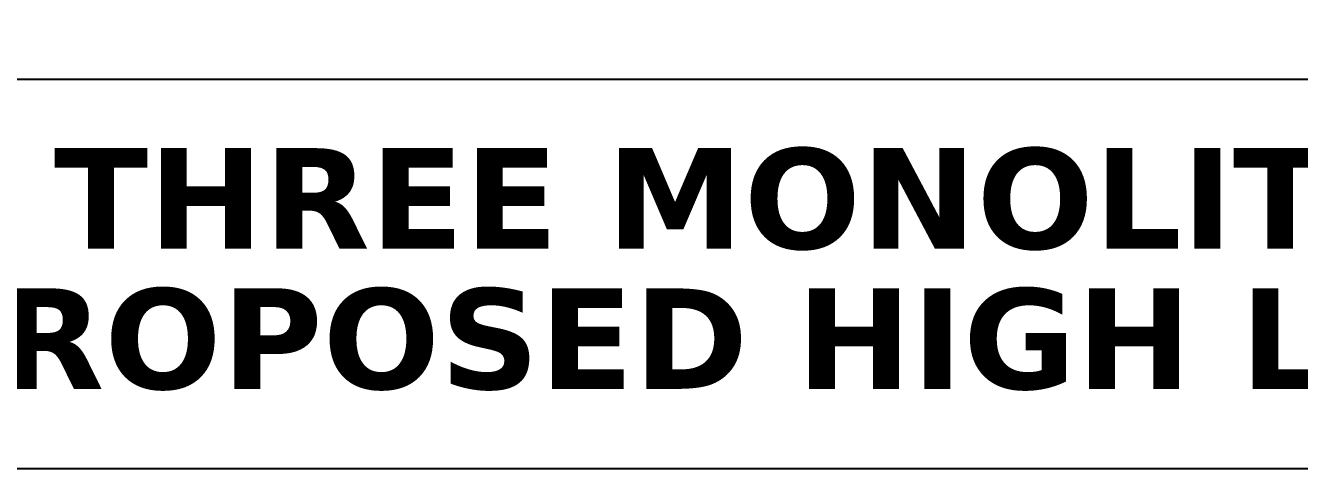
# Model space of a CAD drawing. Header units: millimetres. Extents: x -135144 to 39235, y -14991 to 144825.
# Drawn here: x -18156 to -2526, y 128357 to 133790 of the extents above; entities that cross this region are included whole.
import ezdxf

# ---------------------------------------------------------------- set-up
doc = ezdxf.new("R2010")
doc.units = ezdxf.units.MM
doc.header["$MEASUREMENT"] = 0
doc.layers.add('S TEXT', color=7, linetype='Continuous', lineweight=20)
doc.styles.get("Standard").update_dxf_attribs({"font": 'dutchb.ttf'})
doc.dimstyles.new('ISO-25', dxfattribs={"dimtxt": 1000, "dimasz": 1000, "dimexe": 1.25, "dimexo": 0.625, "dimtad": 0, "dimtxsty": 'Standard', "dimcen": 75, "dimadec": 0, "dimazin": 0, "dimtfac": 1, "dimtmove": 0, "dimatfit": 2, "dimfxl": 0, "dimarcsym": 0})

# ---------------------------------------------------------------- blocks, each defined once
blk = doc.blocks.new('*D16')
at = {"color": 0, "lineweight": -2}
for p, q in [((-29901, 133436), (-29901, 133133)), ((35543, 133436), (35543, 133133)), ((-28901, 133134), (1055, 133134)), ((34543, 133134), (4587, 133134))]:
    blk.add_line(p, q, dxfattribs=at)
at = {"color": 0}
for points in [[(-28901, 133301), (-28901, 132968), (-29901, 133134)], [(34543, 133301), (34543, 132968), (35543, 133134)]]:
    blk.add_solid(points, dxfattribs=at)
at = {"layer": 'Defpoints', "color": 0}
for p in [(-29901, 133436), (35543, 133436), (35543, 133134)]:
    blk.add_point(p, dxfattribs=at)
at = {"color": 0, "insert": (2821, 133134), "char_height": 1000, "attachment_point": 5}
blk.add_mtext('52250', dxfattribs=at)

msp = doc.modelspace()

# ---------------------------------------------------------------- linework, layer by layer
msp.add_line((-33989.082, 128357.278), (39234.873, 128357.278))

# ---------------------------------------------------------------- texts
at = {"layer": 'S TEXT', "char_height": 1344, "attachment_point": 7}
for s, insert, width in [('{\\fVerdana|b1|i0|c0|p34;\\H0.9182x;BOX CULVERT THREE MONOLITHS OF SINGLE CELLS EACH SIZE 8MX 5M}', (-31639.164, 131028.223), 78907.73333), ('\\pi-10752,l10752;{\\fVerdana|b1|i0|c0|p34;\\H0.9182x;PROPOSED HIGH LEVEL BRIDGE AT SUKANAKA}', (-19733.493, 129308.922), 64840.53333)]:
    msp.add_mtext(s, dxfattribs=dict(at, insert=insert, width=width))

# ---------------------------------------------------------------- dimensions: what is measured, and where the dimension line sits
dim = msp.add_linear_dim(base=(35542.728, 133134.204), p1=(-29900.675, 133436.33), p2=(35542.728, 133436.33), text='52250', dimstyle='ISO-25')
dim.commit()
dim.dimension.update_dxf_attribs({"geometry": '*D16', "text_midpoint": (2821.026, 133134.204)})

doc.saveas('drawing.dxf')
